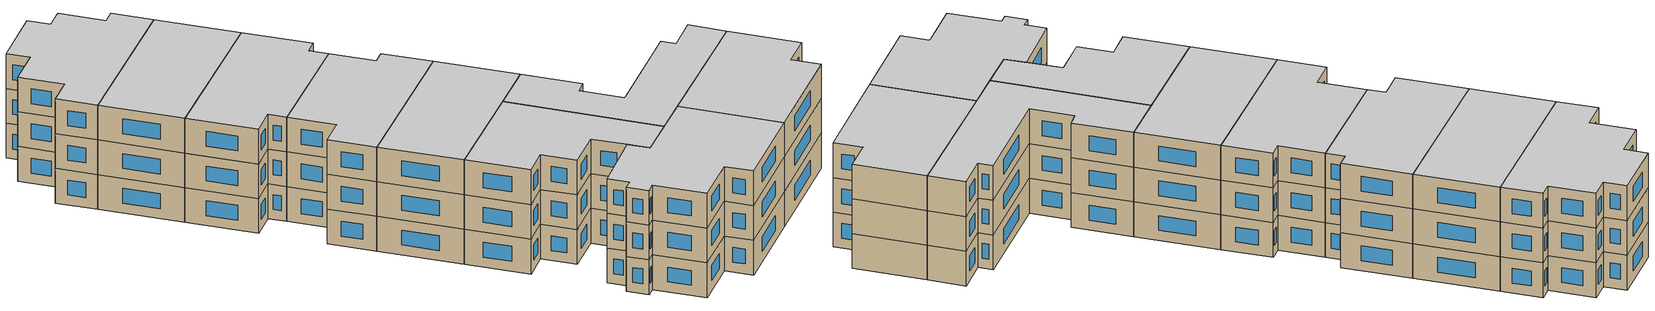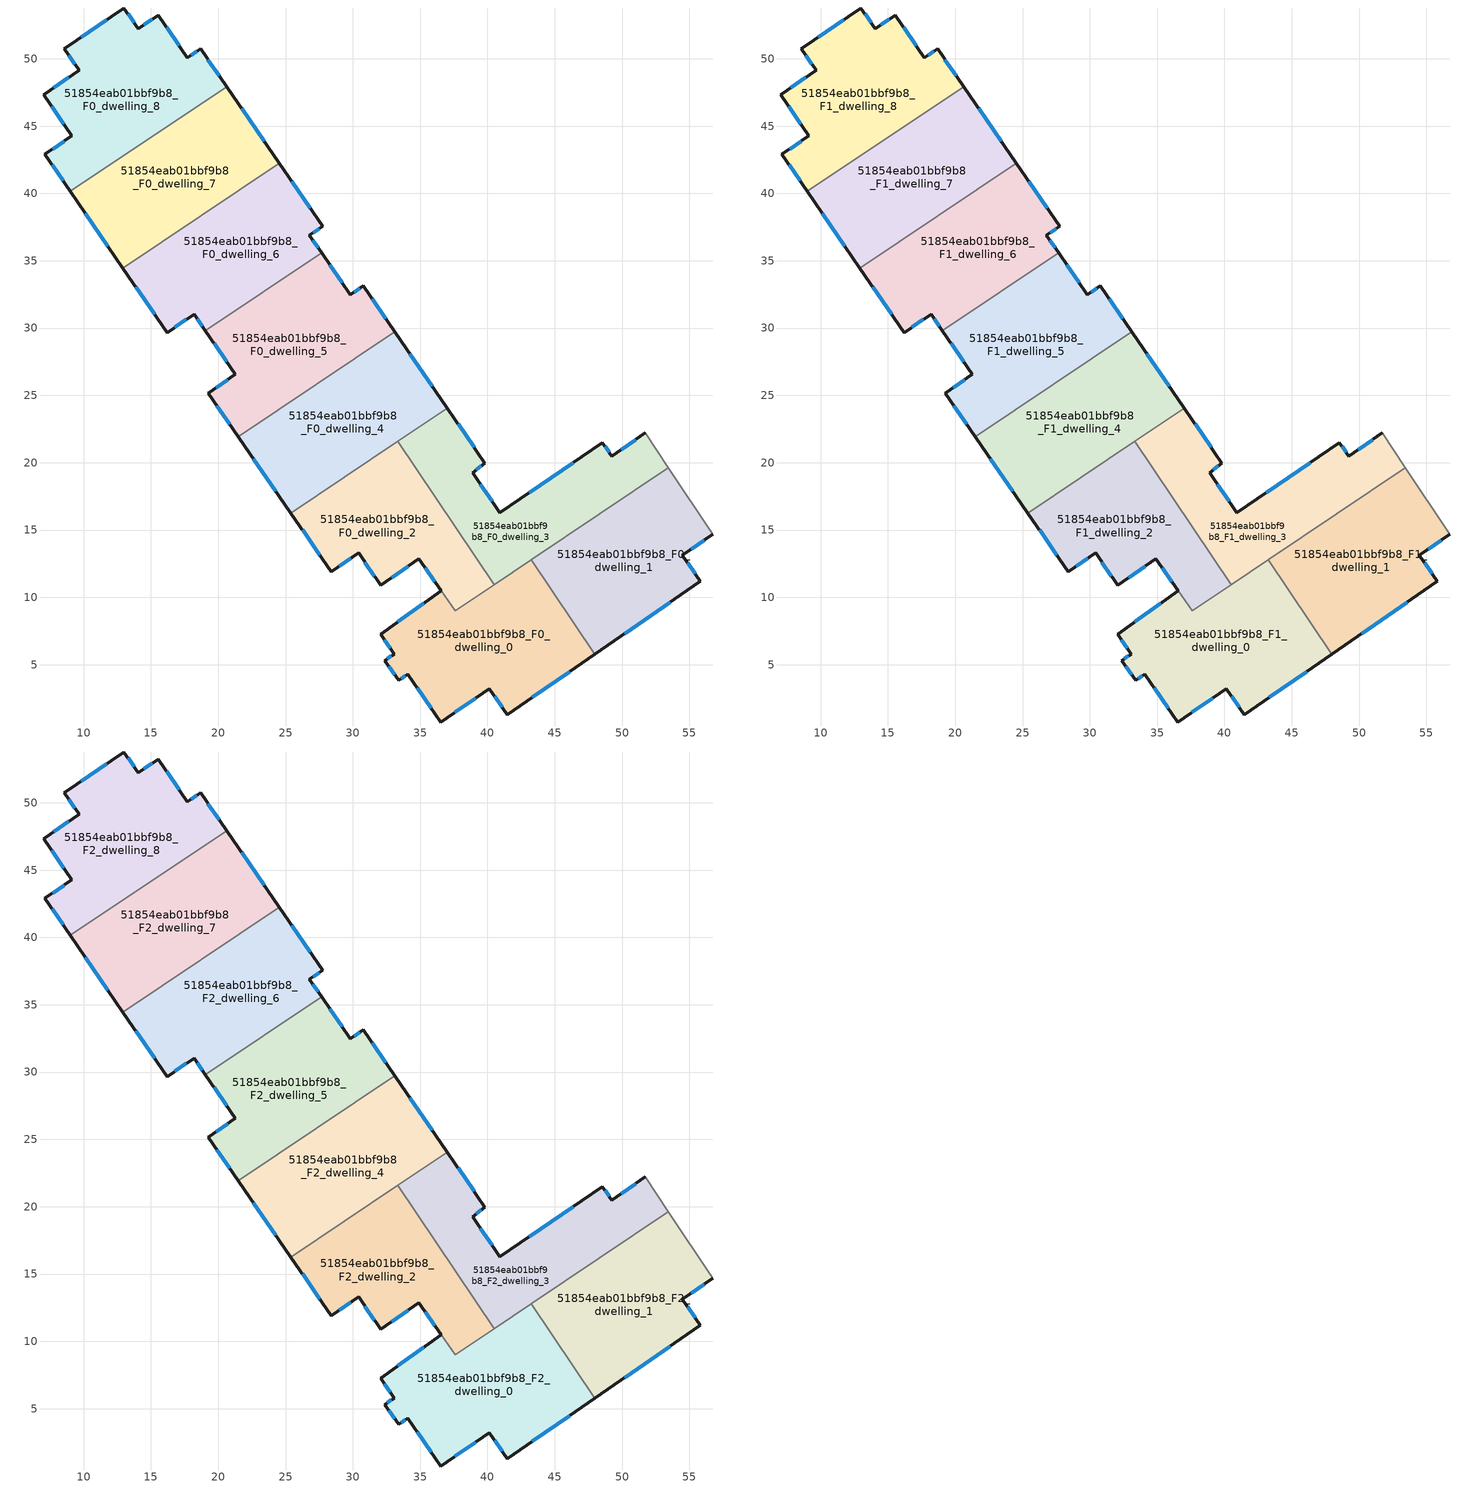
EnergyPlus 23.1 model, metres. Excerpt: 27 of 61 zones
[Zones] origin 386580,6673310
51854eab01bbf9b8_F0_dwelling_0
 floor ground (EU_floor_Construction): 43.24,12.8 47.96,5.77 41.48,1.3 40.14,3.23 36.54,0.75 34.07,4.31 33.4,3.83 32.36,5.3 33.06,5.78 32.06,7.26 36.56,10.5 37.59,9.01 z0
 wall outside (EU_wall_Construction): 36.56,10.5 32.06,7.26 33.06,5.78 32.36,5.3 33.4,3.83 34.07,4.31 36.54,0.75 40.14,3.23 41.48,1.3 47.96,5.77 z0:3
 wall to 51854eab01bbf9b8_F0_dwelling_1 (EU_wall_Construction): 47.96,5.77 43.24,12.8 z0:3
 wall to 51854eab01bbf9b8_F0_dwelling_2 (EU_wall_Construction): 37.59,9.01 36.56,10.5 / 40.49,10.95 37.6,9.01 z0:3
 wall to 51854eab01bbf9b8_F0_dwelling_3 (EU_wall_Construction): 43.24,12.8 40.49,10.95 z0:3
 window (EU_Window_Construction): 33.59,3.97 33.88,4.17 / 32.66,4.88 33.1,4.25 / 32.86,5.65 32.56,5.44 / 32.34,6.84 32.77,6.21 / 35.27,9.57 33.34,8.19 / 43.33,2.58 46.11,4.49 / 40.52,2.68 41.09,1.85 / 37.57,1.45 39.11,2.52 / 34.78,3.29 35.83,1.76 z0.86:2.14
51854eab01bbf9b8_F0_dwelling_1
 floor ground (EU_floor_Construction): 53.43,19.64 56.74,14.69 54.47,13.14 55.81,11.18 47.96,5.77 43.24,12.8 z0
 wall outside (EU_wall_Construction): 47.96,5.77 55.81,11.18 54.47,13.14 56.74,14.69 z0:3
 wall adiabatic (EU_wall_Construction): 56.74,14.69 53.43,19.64 z0:3
 wall to 51854eab01bbf9b8_F0_dwelling_3 (EU_wall_Construction): 53.43,19.64 43.24,12.8 z0:3
 window (EU_Window_Construction): 55.12,13.58 56.09,14.25 / 55.43,11.74 54.86,12.58 / 50.21,7.32 53.57,9.63 z0.86:2.14
51854eab01bbf9b8_F0_dwelling_2
 floor ground (EU_floor_Construction): 33.35,21.59 40.49,10.95 37.6,9.01 34.91,12.87 32.08,10.89 30.42,13.3 28.4,11.9 25.41,16.25 z0
 wall outside (EU_wall_Construction): 25.41,16.25 28.4,11.9 30.42,13.3 32.08,10.89 34.91,12.87 36.56,10.5 z0:3
 wall to 51854eab01bbf9b8_F0_dwelling_3 (EU_wall_Construction): 40.49,10.95 33.35,21.59 z0:3
 wall to 51854eab01bbf9b8_F0_dwelling_4 (EU_wall_Construction): 33.35,21.59 25.41,16.25 z0:3
 window (EU_Window_Construction): 32.89,11.45 34.1,12.3 / 30.9,12.61 31.61,11.58 / 28.98,12.3 29.85,12.9 / 26.26,15.01 27.55,13.15 / 35.38,12.19 36.09,11.17 z0.86:2.14
51854eab01bbf9b8_F0_dwelling_3
 floor ground (EU_floor_Construction): 51.71,22.22 53.43,19.64 40.49,10.95 33.35,21.59 37.02,24.05 39.81,19.98 38.9,19.27 40.92,16.28 48.54,21.5 49.22,20.49 z0
 wall outside (EU_wall_Construction): 51.71,22.22 49.22,20.49 48.54,21.5 40.92,16.28 38.9,19.27 39.81,19.98 37.02,24.05 z0:3
 wall adiabatic (EU_wall_Construction): 53.43,19.64 51.71,22.22 z0:3
 wall to 51854eab01bbf9b8_F0_dwelling_4 (EU_wall_Construction): 37.02,24.05 33.35,21.59 z0:3
 window (EU_Window_Construction): 39.02,21.14 37.82,22.89 / 39.16,19.47 39.55,19.78 / 40.35,17.13 39.48,18.42 / 46.36,20.01 43.1,17.77 / 49.03,20.78 48.73,21.21 / 51,21.72 49.93,20.98 z0.86:2.14
51854eab01bbf9b8_F0_dwelling_4
 floor ground (EU_floor_Construction): 33.12,29.73 37.02,24.05 25.41,16.25 21.49,21.93 z0
 wall outside (EU_wall_Construction): 37.02,24.05 33.12,29.73 / 21.49,21.93 25.41,16.25 z0:3
 wall to 51854eab01bbf9b8_F0_dwelling_5 (EU_wall_Construction): 33.12,29.73 21.49,21.93 z0:3
 window (EU_Window_Construction): 35.91,25.67 34.23,28.11 / 22.61,20.31 24.29,17.88 z0.86:2.14
51854eab01bbf9b8_F0_dwelling_5
 floor ground (EU_floor_Construction): 30.78,33.14 33.12,29.73 21.49,21.93 19.26,25.17 21.28,26.57 19.05,29.8 27.68,35.59 29.81,32.46 z0
 wall outside (EU_wall_Construction): 19.05,29.8 21.28,26.57 19.26,25.17 21.49,21.93 / 33.12,29.73 30.78,33.14 29.81,32.46 27.68,35.59 z0:3
 wall to 51854eab01bbf9b8_F0_dwelling_6 (EU_wall_Construction): 27.68,35.59 19.05,29.8 z0:3
 window (EU_Window_Construction): 19.9,24.24 20.86,22.86 / 20.7,26.17 19.84,25.57 / 19.69,28.88 20.64,27.49 / 29.2,33.35 28.29,34.69 / 30.51,32.94 30.09,32.65 / 32.45,30.7 31.45,32.16 z0.86:2.14
51854eab01bbf9b8_F0_dwelling_6
 floor ground (EU_floor_Construction): 24.54,42.25 27.77,37.56 26.78,36.9 27.68,35.59 19.05,29.8 18.2,31.04 16.22,29.66 12.92,34.46 z0
 wall outside (EU_wall_Construction): 12.92,34.46 16.22,29.66 18.2,31.04 19.05,29.8 / 27.68,35.59 26.78,36.9 27.77,37.56 24.54,42.25 z0:3
 wall to 51854eab01bbf9b8_F0_dwelling_7 (EU_wall_Construction): 24.54,42.25 12.92,34.46 z0:3
 window (EU_Window_Construction): 18.45,30.68 18.81,30.15 / 16.78,30.05 17.64,30.64 / 13.86,33.09 15.28,31.03 / 26.85,38.9 25.46,40.91 / 27.06,37.09 27.49,37.37 / 27.42,35.96 27.04,36.52 z0.86:2.14
51854eab01bbf9b8_F0_dwelling_7
 floor ground (EU_floor_Construction): 20.63,47.94 24.54,42.25 12.92,34.46 9.02,40.15 z0
 wall outside (EU_wall_Construction): 24.54,42.25 20.63,47.94 / 9.02,40.15 12.92,34.46 z0:3
 wall to 51854eab01bbf9b8_F0_dwelling_8 (EU_wall_Construction): 20.63,47.94 9.02,40.15 z0:3
 window (EU_Window_Construction): 23.42,43.88 21.74,46.31 / 10.14,38.52 11.81,36.08 z0.86:2.14
51854eab01bbf9b8_F0_dwelling_8
 floor ground (EU_floor_Construction): 18.69,50.75 20.63,47.94 9.02,40.15 7.13,42.91 9.13,44.27 7.03,47.34 9.67,49.14 8.58,50.73 13,53.77 14.06,52.23 15.54,53.22 17.71,50.07 z0
 wall outside (EU_wall_Construction): 20.63,47.94 18.69,50.75 17.71,50.07 15.54,53.22 14.06,52.23 13,53.77 8.58,50.73 9.67,49.14 7.03,47.34 9.13,44.27 7.13,42.91 9.02,40.15 z0:3
 window (EU_Window_Construction): 20.07,48.74 19.24,49.95 / 7.67,42.12 8.48,40.94 / 8.56,43.88 7.7,43.3 / 7.63,46.47 8.53,45.15 / 8.92,48.63 7.79,47.86 / 8.89,50.28 9.36,49.59 / 11.74,52.9 9.84,51.6 / 13.76,52.67 13.31,53.33 / 15.12,52.94 14.49,52.52 / 17.09,50.97 16.16,52.32 / 18.41,50.56 17.99,50.27 z0.86:2.14
51854eab01bbf9b8_F1_dwelling_0
 floor to 51854eab01bbf9b8_F0_dwelling_0 (EU_floor_Construction): 43.24,12.8 47.96,5.77 41.48,1.3 40.14,3.23 36.54,0.75 34.07,4.31 33.4,3.83 32.36,5.3 33.06,5.78 32.06,7.26 36.56,10.5 37.59,9.01 z3
 wall outside (EU_wall_Construction): 36.56,10.5 32.06,7.26 33.06,5.78 32.36,5.3 33.4,3.83 34.07,4.31 36.54,0.75 40.14,3.23 41.48,1.3 47.96,5.77 z3:6
 wall to 51854eab01bbf9b8_F1_dwelling_1 (EU_wall_Construction): 47.96,5.77 43.24,12.8 z3:6
 wall to 51854eab01bbf9b8_F1_dwelling_2 (EU_wall_Construction): 37.59,9.01 36.56,10.5 / 40.49,10.95 37.6,9.01 z3:6
 wall to 51854eab01bbf9b8_F1_dwelling_3 (EU_wall_Construction): 43.24,12.8 40.49,10.95 z3:6
 window (EU_Window_Construction): 33.59,3.97 33.88,4.17 / 32.66,4.88 33.1,4.25 / 32.86,5.65 32.56,5.44 / 32.34,6.84 32.77,6.21 / 35.27,9.57 33.34,8.19 / 43.33,2.58 46.11,4.49 / 40.52,2.68 41.09,1.85 / 37.57,1.45 39.11,2.52 / 34.78,3.29 35.83,1.76 z3.86:5.14
51854eab01bbf9b8_F1_dwelling_1
 floor to 51854eab01bbf9b8_F0_dwelling_1 (EU_floor_Construction): 53.43,19.64 56.74,14.69 54.47,13.14 55.81,11.18 47.96,5.77 43.24,12.8 z3
 wall outside (EU_wall_Construction): 47.96,5.77 55.81,11.18 54.47,13.14 56.74,14.69 z3:6
 wall adiabatic (EU_wall_Construction): 56.74,14.69 53.43,19.64 z3:6
 wall to 51854eab01bbf9b8_F1_dwelling_3 (EU_wall_Construction): 53.43,19.64 43.24,12.8 z3:6
 window (EU_Window_Construction): 55.12,13.58 56.09,14.25 / 55.43,11.74 54.86,12.58 / 50.21,7.32 53.57,9.63 z3.86:5.14
51854eab01bbf9b8_F1_dwelling_2
 floor to 51854eab01bbf9b8_F0_dwelling_2 (EU_floor_Construction): 33.35,21.59 40.49,10.95 37.6,9.01 34.91,12.87 32.08,10.89 30.42,13.3 28.4,11.9 25.41,16.25 z3
 wall outside (EU_wall_Construction): 25.41,16.25 28.4,11.9 30.42,13.3 32.08,10.89 34.91,12.87 36.56,10.5 z3:6
 wall to 51854eab01bbf9b8_F1_dwelling_3 (EU_wall_Construction): 40.49,10.95 33.35,21.59 z3:6
 wall to 51854eab01bbf9b8_F1_dwelling_4 (EU_wall_Construction): 33.35,21.59 25.41,16.25 z3:6
 window (EU_Window_Construction): 32.89,11.45 34.1,12.3 / 30.9,12.61 31.61,11.58 / 28.98,12.3 29.85,12.9 / 26.26,15.01 27.55,13.15 / 35.38,12.19 36.09,11.17 z3.86:5.14
51854eab01bbf9b8_F1_dwelling_3
 floor to 51854eab01bbf9b8_F0_dwelling_3 (EU_floor_Construction): 51.71,22.22 53.43,19.64 40.49,10.95 33.35,21.59 37.02,24.05 39.81,19.98 38.9,19.27 40.92,16.28 48.54,21.5 49.22,20.49 z3
 wall outside (EU_wall_Construction): 51.71,22.22 49.22,20.49 48.54,21.5 40.92,16.28 38.9,19.27 39.81,19.98 37.02,24.05 z3:6
 wall adiabatic (EU_wall_Construction): 53.43,19.64 51.71,22.22 z3:6
 wall to 51854eab01bbf9b8_F1_dwelling_4 (EU_wall_Construction): 37.02,24.05 33.35,21.59 z3:6
 window (EU_Window_Construction): 39.02,21.14 37.82,22.89 / 39.16,19.47 39.55,19.78 / 40.35,17.13 39.48,18.42 / 46.36,20.01 43.1,17.77 / 49.03,20.78 48.73,21.21 / 51,21.72 49.93,20.98 z3.86:5.14
51854eab01bbf9b8_F1_dwelling_4
 floor to 51854eab01bbf9b8_F0_dwelling_4 (EU_floor_Construction): 33.12,29.73 37.02,24.05 25.41,16.25 21.49,21.93 z3
 wall outside (EU_wall_Construction): 37.02,24.05 33.12,29.73 / 21.49,21.93 25.41,16.25 z3:6
 wall to 51854eab01bbf9b8_F1_dwelling_5 (EU_wall_Construction): 33.12,29.73 21.49,21.93 z3:6
 window (EU_Window_Construction): 35.91,25.67 34.23,28.11 / 22.61,20.31 24.29,17.88 z3.86:5.14
51854eab01bbf9b8_F1_dwelling_5
 floor to 51854eab01bbf9b8_F0_dwelling_5 (EU_floor_Construction): 30.78,33.14 33.12,29.73 21.49,21.93 19.26,25.17 21.28,26.57 19.05,29.8 27.68,35.59 29.81,32.46 z3
 wall outside (EU_wall_Construction): 19.05,29.8 21.28,26.57 19.26,25.17 21.49,21.93 / 33.12,29.73 30.78,33.14 29.81,32.46 27.68,35.59 z3:6
 wall to 51854eab01bbf9b8_F1_dwelling_6 (EU_wall_Construction): 27.68,35.59 19.05,29.8 z3:6
 window (EU_Window_Construction): 19.9,24.24 20.86,22.86 / 20.7,26.17 19.84,25.57 / 19.69,28.88 20.64,27.49 / 29.2,33.35 28.29,34.69 / 30.51,32.94 30.09,32.65 / 32.45,30.7 31.45,32.16 z3.86:5.14
51854eab01bbf9b8_F1_dwelling_6
 floor to 51854eab01bbf9b8_F0_dwelling_6 (EU_floor_Construction): 24.54,42.25 27.77,37.56 26.78,36.9 27.68,35.59 19.05,29.8 18.2,31.04 16.22,29.66 12.92,34.46 z3
 wall outside (EU_wall_Construction): 12.92,34.46 16.22,29.66 18.2,31.04 19.05,29.8 / 27.68,35.59 26.78,36.9 27.77,37.56 24.54,42.25 z3:6
 wall to 51854eab01bbf9b8_F1_dwelling_7 (EU_wall_Construction): 24.54,42.25 12.92,34.46 z3:6
 window (EU_Window_Construction): 18.45,30.68 18.81,30.15 / 16.78,30.05 17.64,30.64 / 13.86,33.09 15.28,31.03 / 26.85,38.9 25.46,40.91 / 27.06,37.09 27.49,37.37 / 27.42,35.96 27.04,36.52 z3.86:5.14
51854eab01bbf9b8_F1_dwelling_7
 floor to 51854eab01bbf9b8_F0_dwelling_7 (EU_floor_Construction): 20.63,47.94 24.54,42.25 12.92,34.46 9.02,40.15 z3
 wall outside (EU_wall_Construction): 24.54,42.25 20.63,47.94 / 9.02,40.15 12.92,34.46 z3:6
 wall to 51854eab01bbf9b8_F1_dwelling_8 (EU_wall_Construction): 20.63,47.94 9.02,40.15 z3:6
 window (EU_Window_Construction): 23.42,43.88 21.74,46.31 / 10.14,38.52 11.81,36.08 z3.86:5.14
51854eab01bbf9b8_F1_dwelling_8
 floor to 51854eab01bbf9b8_F0_dwelling_8 (EU_floor_Construction): 18.69,50.75 20.63,47.94 9.02,40.15 7.13,42.91 9.13,44.27 7.03,47.34 9.67,49.14 8.58,50.73 13,53.77 14.06,52.23 15.54,53.22 17.71,50.07 z3
 wall outside (EU_wall_Construction): 20.63,47.94 18.69,50.75 17.71,50.07 15.54,53.22 14.06,52.23 13,53.77 8.58,50.73 9.67,49.14 7.03,47.34 9.13,44.27 7.13,42.91 9.02,40.15 z3:6
 window (EU_Window_Construction): 20.07,48.74 19.24,49.95 / 7.67,42.12 8.48,40.94 / 8.56,43.88 7.7,43.3 / 7.63,46.47 8.53,45.15 / 8.92,48.63 7.79,47.86 / 8.89,50.28 9.36,49.59 / 11.74,52.9 9.84,51.6 / 13.76,52.67 13.31,53.33 / 15.12,52.94 14.49,52.52 / 17.09,50.97 16.16,52.32 / 18.41,50.56 17.99,50.27 z3.86:5.14
51854eab01bbf9b8_F2_dwelling_0
 floor to 51854eab01bbf9b8_F1_dwelling_0 (EU_floor_Construction): 43.24,12.8 47.96,5.77 41.48,1.3 40.14,3.23 36.54,0.75 34.07,4.31 33.4,3.83 32.36,5.3 33.06,5.78 32.06,7.26 36.56,10.5 37.59,9.01 z6
 wall outside (EU_wall_Construction): 36.56,10.5 32.06,7.26 33.06,5.78 32.36,5.3 33.4,3.83 34.07,4.31 36.54,0.75 40.14,3.23 41.48,1.3 47.96,5.77 z6:9
 wall to 51854eab01bbf9b8_F2_dwelling_1 (EU_wall_Construction): 47.96,5.77 43.24,12.8 z6:9
 wall to 51854eab01bbf9b8_F2_dwelling_2 (EU_wall_Construction): 37.59,9.01 36.56,10.5 / 40.49,10.95 37.6,9.01 z6:9
 wall to 51854eab01bbf9b8_F2_dwelling_3 (EU_wall_Construction): 43.24,12.8 40.49,10.95 z6:9
 window (EU_Window_Construction): 33.59,3.97 33.88,4.17 / 32.66,4.88 33.1,4.25 / 32.86,5.65 32.56,5.44 / 32.34,6.84 32.77,6.21 / 35.27,9.57 33.34,8.19 / 43.33,2.58 46.11,4.49 / 40.52,2.68 41.09,1.85 / 37.57,1.45 39.11,2.52 / 34.78,3.29 35.83,1.76 z6.86:8.14
 ceiling to 51854eab01bbf9b8_F3_dwelling_0 (EU_floor_Construction): 47.96,5.77 43.24,12.8 37.59,9.01 36.56,10.5 32.06,7.26 33.06,5.78 32.36,5.3 33.4,3.83 34.07,4.31 36.54,0.75 40.14,3.23 41.48,1.3 z9
51854eab01bbf9b8_F2_dwelling_1
 floor to 51854eab01bbf9b8_F1_dwelling_1 (EU_floor_Construction): 53.43,19.64 56.74,14.69 54.47,13.14 55.81,11.18 47.96,5.77 43.24,12.8 z6
 wall outside (EU_wall_Construction): 47.96,5.77 55.81,11.18 54.47,13.14 56.74,14.69 z6:9
 wall adiabatic (EU_wall_Construction): 56.74,14.69 53.43,19.64 z6:9
 wall to 51854eab01bbf9b8_F2_dwelling_3 (EU_wall_Construction): 53.43,19.64 43.24,12.8 z6:9
 window (EU_Window_Construction): 55.12,13.58 56.09,14.25 / 55.43,11.74 54.86,12.58 / 50.21,7.32 53.57,9.63 z6.86:8.14
 ceiling to 51854eab01bbf9b8_F3_dwelling_1 (EU_floor_Construction): 55.81,11.18 54.47,13.14 56.74,14.69 53.43,19.64 43.24,12.8 47.96,5.77 z9
51854eab01bbf9b8_F2_dwelling_2
 floor to 51854eab01bbf9b8_F1_dwelling_2 (EU_floor_Construction): 33.35,21.59 40.49,10.95 37.6,9.01 34.91,12.87 32.08,10.89 30.42,13.3 28.4,11.9 25.41,16.25 z6
 wall outside (EU_wall_Construction): 25.41,16.25 28.4,11.9 30.42,13.3 32.08,10.89 34.91,12.87 36.56,10.5 z6:9
 wall to 51854eab01bbf9b8_F2_dwelling_3 (EU_wall_Construction): 40.49,10.95 33.35,21.59 z6:9
 wall to 51854eab01bbf9b8_F2_dwelling_4 (EU_wall_Construction): 33.35,21.59 25.41,16.25 z6:9
 window (EU_Window_Construction): 32.89,11.45 34.1,12.3 / 30.9,12.61 31.61,11.58 / 28.98,12.3 29.85,12.9 / 26.26,15.01 27.55,13.15 / 35.38,12.19 36.09,11.17 z6.86:8.14
 ceiling to 51854eab01bbf9b8_F3_dwelling_2 (EU_floor_Construction): 40.49,10.95 33.35,21.59 25.41,16.25 28.4,11.9 30.42,13.3 32.08,10.89 34.91,12.87 37.6,9.01 z9
51854eab01bbf9b8_F2_dwelling_3
 floor to 51854eab01bbf9b8_F1_dwelling_3 (EU_floor_Construction): 51.71,22.22 53.43,19.64 40.49,10.95 33.35,21.59 37.02,24.05 39.81,19.98 38.9,19.27 40.92,16.28 48.54,21.5 49.22,20.49 z6
 wall outside (EU_wall_Construction): 51.71,22.22 49.22,20.49 48.54,21.5 40.92,16.28 38.9,19.27 39.81,19.98 37.02,24.05 z6:9
 wall adiabatic (EU_wall_Construction): 53.43,19.64 51.71,22.22 z6:9
 wall to 51854eab01bbf9b8_F2_dwelling_4 (EU_wall_Construction): 37.02,24.05 33.35,21.59 z6:9
 window (EU_Window_Construction): 39.02,21.14 37.82,22.89 / 39.16,19.47 39.55,19.78 / 40.35,17.13 39.48,18.42 / 46.36,20.01 43.1,17.77 / 49.03,20.78 48.73,21.21 / 51,21.72 49.93,20.98 z6.86:8.14
 ceiling to 51854eab01bbf9b8_F3_dwelling_3 (EU_floor_Construction): 53.43,19.64 51.71,22.22 49.22,20.49 48.54,21.5 40.92,16.28 38.9,19.27 39.81,19.98 37.02,24.05 33.35,21.59 40.49,10.95 z9
51854eab01bbf9b8_F2_dwelling_4
 floor to 51854eab01bbf9b8_F1_dwelling_4 (EU_floor_Construction): 33.12,29.73 37.02,24.05 25.41,16.25 21.49,21.93 z6
 wall outside (EU_wall_Construction): 37.02,24.05 33.12,29.73 / 21.49,21.93 25.41,16.25 z6:9
 wall to 51854eab01bbf9b8_F2_dwelling_5 (EU_wall_Construction): 33.12,29.73 21.49,21.93 z6:9
 window (EU_Window_Construction): 35.91,25.67 34.23,28.11 / 22.61,20.31 24.29,17.88 z6.86:8.14
 ceiling to 51854eab01bbf9b8_F3_dwelling_4 (EU_floor_Construction): 37.02,24.05 33.12,29.73 21.49,21.93 25.41,16.25 z9
51854eab01bbf9b8_F2_dwelling_5
 floor to 51854eab01bbf9b8_F1_dwelling_5 (EU_floor_Construction): 30.78,33.14 33.12,29.73 21.49,21.93 19.26,25.17 21.28,26.57 19.05,29.8 27.68,35.59 29.81,32.46 z6
 wall outside (EU_wall_Construction): 19.05,29.8 21.28,26.57 19.26,25.17 21.49,21.93 / 33.12,29.73 30.78,33.14 29.81,32.46 27.68,35.59 z6:9
 wall to 51854eab01bbf9b8_F2_dwelling_6 (EU_wall_Construction): 27.68,35.59 19.05,29.8 z6:9
 window (EU_Window_Construction): 19.9,24.24 20.86,22.86 / 20.7,26.17 19.84,25.57 / 19.69,28.88 20.64,27.49 / 29.2,33.35 28.29,34.69 / 30.51,32.94 30.09,32.65 / 32.45,30.7 31.45,32.16 z6.86:8.14
 ceiling to 51854eab01bbf9b8_F3_dwelling_5 (EU_floor_Construction): 33.12,29.73 30.78,33.14 29.81,32.46 27.68,35.59 19.05,29.8 21.28,26.57 19.26,25.17 21.49,21.93 z9
51854eab01bbf9b8_F2_dwelling_6
 floor to 51854eab01bbf9b8_F1_dwelling_6 (EU_floor_Construction): 24.54,42.25 27.77,37.56 26.78,36.9 27.68,35.59 19.05,29.8 18.2,31.04 16.22,29.66 12.92,34.46 z6
 wall outside (EU_wall_Construction): 12.92,34.46 16.22,29.66 18.2,31.04 19.05,29.8 / 27.68,35.59 26.78,36.9 27.77,37.56 24.54,42.25 z6:9
 wall to 51854eab01bbf9b8_F2_dwelling_7 (EU_wall_Construction): 24.54,42.25 12.92,34.46 z6:9
 window (EU_Window_Construction): 18.45,30.68 18.81,30.15 / 16.78,30.05 17.64,30.64 / 13.86,33.09 15.28,31.03 / 26.85,38.9 25.46,40.91 / 27.06,37.09 27.49,37.37 / 27.42,35.96 27.04,36.52 z6.86:8.14
 ceiling to 51854eab01bbf9b8_F3_dwelling_6 (EU_floor_Construction): 27.68,35.59 26.78,36.9 27.77,37.56 24.54,42.25 12.92,34.46 16.22,29.66 18.2,31.04 19.05,29.8 z9
51854eab01bbf9b8_F2_dwelling_7
 floor to 51854eab01bbf9b8_F1_dwelling_7 (EU_floor_Construction): 20.63,47.94 24.54,42.25 12.92,34.46 9.02,40.15 z6
 wall outside (EU_wall_Construction): 24.54,42.25 20.63,47.94 / 9.02,40.15 12.92,34.46 z6:9
 wall to 51854eab01bbf9b8_F2_dwelling_8 (EU_wall_Construction): 20.63,47.94 9.02,40.15 z6:9
 window (EU_Window_Construction): 23.42,43.88 21.74,46.31 / 10.14,38.52 11.81,36.08 z6.86:8.14
 ceiling to 51854eab01bbf9b8_F3_dwelling_7 (EU_floor_Construction): 24.54,42.25 20.63,47.94 9.02,40.15 12.92,34.46 z9
51854eab01bbf9b8_F2_dwelling_8
 floor to 51854eab01bbf9b8_F1_dwelling_8 (EU_floor_Construction): 18.69,50.75 20.63,47.94 9.02,40.15 7.13,42.91 9.13,44.27 7.03,47.34 9.67,49.14 8.58,50.73 13,53.77 14.06,52.23 15.54,53.22 17.71,50.07 z6
 wall outside (EU_wall_Construction): 20.63,47.94 18.69,50.75 17.71,50.07 15.54,53.22 14.06,52.23 13,53.77 8.58,50.73 9.67,49.14 7.03,47.34 9.13,44.27 7.13,42.91 9.02,40.15 z6:9
 window (EU_Window_Construction): 20.07,48.74 19.24,49.95 / 7.67,42.12 8.48,40.94 / 8.56,43.88 7.7,43.3 / 7.63,46.47 8.53,45.15 / 8.92,48.63 7.79,47.86 / 8.89,50.28 9.36,49.59 / 11.74,52.9 9.84,51.6 / 13.76,52.67 13.31,53.33 / 15.12,52.94 14.49,52.52 / 17.09,50.97 16.16,52.32 / 18.41,50.56 17.99,50.27 z6.86:8.14
 ceiling to 51854eab01bbf9b8_F3_dwelling_8 (EU_floor_Construction): 20.63,47.94 18.69,50.75 17.71,50.07 15.54,53.22 14.06,52.23 13,53.77 8.58,50.73 9.67,49.14 7.03,47.34 9.13,44.27 7.13,42.91 9.02,40.15 z9
[Building]
EU S2 Campaign: North Axis=0; Terrain=City; Solar Distribution=FullExterior
[Site:Location]
Helsinki-Vantaa.AP: Latitude=60.317; Longitude=24.963; Time Zone=2; Elevation=54.6
[SizingPeriod:WeatherFileDays]
AnnualSizingPeriod: Begin Month=1; Begin Day of Month=1; End Month=12; End Day of Month=31; Day of Week for Start Day=Monday; Use Weather File Daylight Saving Period=No; Use Weather File Rain and Snow Indicators=No
[MATERIAL]
EU_InternalMass_Material: Roughness=MediumRough; Thickness=0.1; Conductivity=1; Density=1800; Specific Heat=900; Thermal Absorptance=0.9; Solar Absorptance=0.7; Visible Absorptance=0.7
[MATERIAL:NOMASS] Roughness=MediumRough; Thermal Absorptance=0.9; Solar Absorptance=0.7; Visible Absorptance=0.7
Name | Thermal Resistance
EU_wall_NoMass | 2.6932
EU_floor_NoMass | 2.22482
[WINDOWMATERIAL:SIMPLEGLAZINGSYSTEM]
EU_Window_SimpleGlazing: UFactor=2.14966; Solar Heat Gain Coefficient=0.7; Visible Transmittance=0.7
[CONSTRUCTION]
EU_wall_Construction: EU_wall_NoMass
EU_floor_Construction: EU_floor_NoMass
EU_Window_Construction: EU_Window_SimpleGlazing
EU_InternalMass_Construction: EU_InternalMass_Material
[ZONE] Type=1; Multiplier=1; Ceiling Height=autocalculate; Floor Area=autocalculate; Part of Total Floor Area=Yes
Name | Volume
51854eab01bbf9b8_F0_dwelling_0; 51854eab01bbf9b8_F1_dwelling_0; 51854eab01bbf9b8_F2_dwelling_0 | 318.029
51854eab01bbf9b8_F0_dwelling_1; 51854eab01bbf9b8_F1_dwelling_1; 51854eab01bbf9b8_F2_dwelling_1 | 289.367
51854eab01bbf9b8_F0_dwelling_2; 51854eab01bbf9b8_F1_dwelling_2; 51854eab01bbf9b8_F2_dwelling_2 | 260.671
51854eab01bbf9b8_F0_dwelling_3; 51854eab01bbf9b8_F1_dwelling_3; 51854eab01bbf9b8_F2_dwelling_3 | 289.378
51854eab01bbf9b8_F0_dwelling_4; 51854eab01bbf9b8_F1_dwelling_4; 51854eab01bbf9b8_F2_dwelling_4 | 289.39
51854eab01bbf9b8_F0_dwelling_5; 51854eab01bbf9b8_F1_dwelling_5; 51854eab01bbf9b8_F2_dwelling_5 | 289.358
51854eab01bbf9b8_F0_dwelling_6; 51854eab01bbf9b8_F1_dwelling_6; 51854eab01bbf9b8_F2_dwelling_6 | 289.4
51854eab01bbf9b8_F0_dwelling_7; 51854eab01bbf9b8_F1_dwelling_7; 51854eab01bbf9b8_F2_dwelling_7 | 289.386
51854eab01bbf9b8_F0_dwelling_8; 51854eab01bbf9b8_F1_dwelling_8; 51854eab01bbf9b8_F2_dwelling_8 | 289.354
[INTERNALMASS] Construction=EU_InternalMass_Construction
Name | Zone or ZoneList | Surface Area
51854eab01bbf9b8_F0_dwelling_0_EU_InternalMass | 51854eab01bbf9b8_F0_dwelling_0 | 106.01
51854eab01bbf9b8_F0_dwelling_1_EU_InternalMass | 51854eab01bbf9b8_F0_dwelling_1 | 96.4544
51854eab01bbf9b8_F0_dwelling_2_EU_InternalMass | 51854eab01bbf9b8_F0_dwelling_2 | 86.9033
51854eab01bbf9b8_F0_dwelling_3_EU_InternalMass | 51854eab01bbf9b8_F0_dwelling_3 | 96.4597
51854eab01bbf9b8_F0_dwelling_4_EU_InternalMass | 51854eab01bbf9b8_F0_dwelling_4 | 96.4634
51854eab01bbf9b8_F0_dwelling_5_EU_InternalMass | 51854eab01bbf9b8_F0_dwelling_5 | 96.453
51854eab01bbf9b8_F0_dwelling_6_EU_InternalMass | 51854eab01bbf9b8_F0_dwelling_6 | 96.4663
51854eab01bbf9b8_F0_dwelling_7_EU_InternalMass | 51854eab01bbf9b8_F0_dwelling_7 | 96.4617
51854eab01bbf9b8_F0_dwelling_8_EU_InternalMass | 51854eab01bbf9b8_F0_dwelling_8 | 96.4508
51854eab01bbf9b8_F1_dwelling_0_EU_InternalMass | 51854eab01bbf9b8_F1_dwelling_0 | 106.01
51854eab01bbf9b8_F1_dwelling_1_EU_InternalMass | 51854eab01bbf9b8_F1_dwelling_1 | 96.4544
51854eab01bbf9b8_F1_dwelling_2_EU_InternalMass | 51854eab01bbf9b8_F1_dwelling_2 | 86.9033
51854eab01bbf9b8_F1_dwelling_3_EU_InternalMass | 51854eab01bbf9b8_F1_dwelling_3 | 96.4597
51854eab01bbf9b8_F1_dwelling_4_EU_InternalMass | 51854eab01bbf9b8_F1_dwelling_4 | 96.4634
51854eab01bbf9b8_F1_dwelling_5_EU_InternalMass | 51854eab01bbf9b8_F1_dwelling_5 | 96.453
51854eab01bbf9b8_F1_dwelling_6_EU_InternalMass | 51854eab01bbf9b8_F1_dwelling_6 | 96.4663
51854eab01bbf9b8_F1_dwelling_7_EU_InternalMass | 51854eab01bbf9b8_F1_dwelling_7 | 96.4617
51854eab01bbf9b8_F1_dwelling_8_EU_InternalMass | 51854eab01bbf9b8_F1_dwelling_8 | 96.4508
51854eab01bbf9b8_F2_dwelling_0_EU_InternalMass | 51854eab01bbf9b8_F2_dwelling_0 | 106.01
51854eab01bbf9b8_F2_dwelling_1_EU_InternalMass | 51854eab01bbf9b8_F2_dwelling_1 | 96.4544
51854eab01bbf9b8_F2_dwelling_2_EU_InternalMass | 51854eab01bbf9b8_F2_dwelling_2 | 86.9033
51854eab01bbf9b8_F2_dwelling_3_EU_InternalMass | 51854eab01bbf9b8_F2_dwelling_3 | 96.4597
51854eab01bbf9b8_F2_dwelling_4_EU_InternalMass | 51854eab01bbf9b8_F2_dwelling_4 | 96.4634
51854eab01bbf9b8_F2_dwelling_5_EU_InternalMass | 51854eab01bbf9b8_F2_dwelling_5 | 96.453
51854eab01bbf9b8_F2_dwelling_6_EU_InternalMass | 51854eab01bbf9b8_F2_dwelling_6 | 96.4663
51854eab01bbf9b8_F2_dwelling_7_EU_InternalMass | 51854eab01bbf9b8_F2_dwelling_7 | 96.4617
51854eab01bbf9b8_F2_dwelling_8_EU_InternalMass | 51854eab01bbf9b8_F2_dwelling_8 | 96.4508
[OTHEREQUIPMENT] Fuel Type=Electricity; Design Level Calculation Method=Watts/Area; Power per Zone Floor Area=1; Fraction Latent=0; Fraction Radiant=0; Fraction Lost=0; Carbon Dioxide Generation Rate=0; EndUse Subcategory=EU_Step8_InternalGains
Name | Zone or ZoneList or Space or SpaceList | Schedule
EU_Step8_InternalGain_51854eab01bbf9b8_F0_dwelling_0_f000 | 51854eab01bbf9b8_F0_dwelling_0 | EU_Step8_GainSchedule_51854eab01bbf9b8_F0_dwelling_0_f000
EU_Step8_InternalGain_51854eab01bbf9b8_F0_dwelling_1_f000 | 51854eab01bbf9b8_F0_dwelling_1 | EU_Step8_GainSchedule_51854eab01bbf9b8_F0_dwelling_1_f000
EU_Step8_InternalGain_51854eab01bbf9b8_F0_dwelling_2_f000 | 51854eab01bbf9b8_F0_dwelling_2 | EU_Step8_GainSchedule_51854eab01bbf9b8_F0_dwelling_2_f000
EU_Step8_InternalGain_51854eab01bbf9b8_F0_dwelling_3_f000 | 51854eab01bbf9b8_F0_dwelling_3 | EU_Step8_GainSchedule_51854eab01bbf9b8_F0_dwelling_3_f000
EU_Step8_InternalGain_51854eab01bbf9b8_F0_dwelling_4_f000 | 51854eab01bbf9b8_F0_dwelling_4 | EU_Step8_GainSchedule_51854eab01bbf9b8_F0_dwelling_4_f000
EU_Step8_InternalGain_51854eab01bbf9b8_F0_dwelling_5_f000 | 51854eab01bbf9b8_F0_dwelling_5 | EU_Step8_GainSchedule_51854eab01bbf9b8_F0_dwelling_5_f000
EU_Step8_InternalGain_51854eab01bbf9b8_F0_dwelling_6_f000 | 51854eab01bbf9b8_F0_dwelling_6 | EU_Step8_GainSchedule_51854eab01bbf9b8_F0_dwelling_6_f000
EU_Step8_InternalGain_51854eab01bbf9b8_F0_dwelling_7_f000 | 51854eab01bbf9b8_F0_dwelling_7 | EU_Step8_GainSchedule_51854eab01bbf9b8_F0_dwelling_7_f000
EU_Step8_InternalGain_51854eab01bbf9b8_F0_dwelling_8_f000 | 51854eab01bbf9b8_F0_dwelling_8 | EU_Step8_GainSchedule_51854eab01bbf9b8_F0_dwelling_8_f000
EU_Step8_InternalGain_51854eab01bbf9b8_F1_dwelling_0_f000 | 51854eab01bbf9b8_F1_dwelling_0 | EU_Step8_GainSchedule_51854eab01bbf9b8_F1_dwelling_0_f000
EU_Step8_InternalGain_51854eab01bbf9b8_F1_dwelling_1_f000 | 51854eab01bbf9b8_F1_dwelling_1 | EU_Step8_GainSchedule_51854eab01bbf9b8_F1_dwelling_1_f000
EU_Step8_InternalGain_51854eab01bbf9b8_F1_dwelling_2_f000 | 51854eab01bbf9b8_F1_dwelling_2 | EU_Step8_GainSchedule_51854eab01bbf9b8_F1_dwelling_2_f000
EU_Step8_InternalGain_51854eab01bbf9b8_F1_dwelling_3_f000 | 51854eab01bbf9b8_F1_dwelling_3 | EU_Step8_GainSchedule_51854eab01bbf9b8_F1_dwelling_3_f000
EU_Step8_InternalGain_51854eab01bbf9b8_F1_dwelling_4_f000 | 51854eab01bbf9b8_F1_dwelling_4 | EU_Step8_GainSchedule_51854eab01bbf9b8_F1_dwelling_4_f000
EU_Step8_InternalGain_51854eab01bbf9b8_F1_dwelling_5_f000 | 51854eab01bbf9b8_F1_dwelling_5 | EU_Step8_GainSchedule_51854eab01bbf9b8_F1_dwelling_5_f000
EU_Step8_InternalGain_51854eab01bbf9b8_F1_dwelling_6_f000 | 51854eab01bbf9b8_F1_dwelling_6 | EU_Step8_GainSchedule_51854eab01bbf9b8_F1_dwelling_6_f000
EU_Step8_InternalGain_51854eab01bbf9b8_F1_dwelling_7_f000 | 51854eab01bbf9b8_F1_dwelling_7 | EU_Step8_GainSchedule_51854eab01bbf9b8_F1_dwelling_7_f000
EU_Step8_InternalGain_51854eab01bbf9b8_F1_dwelling_8_f000 | 51854eab01bbf9b8_F1_dwelling_8 | EU_Step8_GainSchedule_51854eab01bbf9b8_F1_dwelling_8_f000
EU_Step8_InternalGain_51854eab01bbf9b8_F2_dwelling_0_f000 | 51854eab01bbf9b8_F2_dwelling_0 | EU_Step8_GainSchedule_51854eab01bbf9b8_F2_dwelling_0_f000
EU_Step8_InternalGain_51854eab01bbf9b8_F2_dwelling_1_f000 | 51854eab01bbf9b8_F2_dwelling_1 | EU_Step8_GainSchedule_51854eab01bbf9b8_F2_dwelling_1_f000
EU_Step8_InternalGain_51854eab01bbf9b8_F2_dwelling_2_f000 | 51854eab01bbf9b8_F2_dwelling_2 | EU_Step8_GainSchedule_51854eab01bbf9b8_F2_dwelling_2_f000
EU_Step8_InternalGain_51854eab01bbf9b8_F2_dwelling_3_f000 | 51854eab01bbf9b8_F2_dwelling_3 | EU_Step8_GainSchedule_51854eab01bbf9b8_F2_dwelling_3_f000
EU_Step8_InternalGain_51854eab01bbf9b8_F2_dwelling_4_f000 | 51854eab01bbf9b8_F2_dwelling_4 | EU_Step8_GainSchedule_51854eab01bbf9b8_F2_dwelling_4_f000
EU_Step8_InternalGain_51854eab01bbf9b8_F2_dwelling_5_f000 | 51854eab01bbf9b8_F2_dwelling_5 | EU_Step8_GainSchedule_51854eab01bbf9b8_F2_dwelling_5_f000
EU_Step8_InternalGain_51854eab01bbf9b8_F2_dwelling_6_f000 | 51854eab01bbf9b8_F2_dwelling_6 | EU_Step8_GainSchedule_51854eab01bbf9b8_F2_dwelling_6_f000
EU_Step8_InternalGain_51854eab01bbf9b8_F2_dwelling_7_f000 | 51854eab01bbf9b8_F2_dwelling_7 | EU_Step8_GainSchedule_51854eab01bbf9b8_F2_dwelling_7_f000
EU_Step8_InternalGain_51854eab01bbf9b8_F2_dwelling_8_f000 | 51854eab01bbf9b8_F2_dwelling_8 | EU_Step8_GainSchedule_51854eab01bbf9b8_F2_dwelling_8_f000
[ZONEVENTILATION:DESIGNFLOWRATE] Schedule=EU_AlwaysOn; Design Flow Rate Calculation Method=AirChanges/Hour; Air Changes per Hour=0.586271; Ventilation Type=Natural; Fan Pressure Rise=0; Fan Total Efficiency=1; Constant Term Coefficient=1; Temperature Term Coefficient=0; Velocity Term Coefficient=0; Velocity Squared Term Coefficient=0; Minimum Indoor Temperature=-100; Maximum Indoor Temperature=100; Delta Temperature=-100; Minimum Outdoor Temperature=-100; Maximum Outdoor Temperature=100; Maximum Wind Speed=40
Name | Zone or ZoneList or Space or SpaceList
EU_ConstantAir_51854eab01bbf9b8_F0_dwelling_0 | 51854eab01bbf9b8_F0_dwelling_0
EU_ConstantAir_51854eab01bbf9b8_F0_dwelling_1 | 51854eab01bbf9b8_F0_dwelling_1
EU_ConstantAir_51854eab01bbf9b8_F0_dwelling_2 | 51854eab01bbf9b8_F0_dwelling_2
EU_ConstantAir_51854eab01bbf9b8_F0_dwelling_3 | 51854eab01bbf9b8_F0_dwelling_3
EU_ConstantAir_51854eab01bbf9b8_F0_dwelling_4 | 51854eab01bbf9b8_F0_dwelling_4
EU_ConstantAir_51854eab01bbf9b8_F0_dwelling_5 | 51854eab01bbf9b8_F0_dwelling_5
EU_ConstantAir_51854eab01bbf9b8_F0_dwelling_6 | 51854eab01bbf9b8_F0_dwelling_6
EU_ConstantAir_51854eab01bbf9b8_F0_dwelling_7 | 51854eab01bbf9b8_F0_dwelling_7
EU_ConstantAir_51854eab01bbf9b8_F0_dwelling_8 | 51854eab01bbf9b8_F0_dwelling_8
EU_ConstantAir_51854eab01bbf9b8_F1_dwelling_0 | 51854eab01bbf9b8_F1_dwelling_0
EU_ConstantAir_51854eab01bbf9b8_F1_dwelling_1 | 51854eab01bbf9b8_F1_dwelling_1
EU_ConstantAir_51854eab01bbf9b8_F1_dwelling_2 | 51854eab01bbf9b8_F1_dwelling_2
EU_ConstantAir_51854eab01bbf9b8_F1_dwelling_3 | 51854eab01bbf9b8_F1_dwelling_3
EU_ConstantAir_51854eab01bbf9b8_F1_dwelling_4 | 51854eab01bbf9b8_F1_dwelling_4
EU_ConstantAir_51854eab01bbf9b8_F1_dwelling_5 | 51854eab01bbf9b8_F1_dwelling_5
EU_ConstantAir_51854eab01bbf9b8_F1_dwelling_6 | 51854eab01bbf9b8_F1_dwelling_6
EU_ConstantAir_51854eab01bbf9b8_F1_dwelling_7 | 51854eab01bbf9b8_F1_dwelling_7
EU_ConstantAir_51854eab01bbf9b8_F1_dwelling_8 | 51854eab01bbf9b8_F1_dwelling_8
EU_ConstantAir_51854eab01bbf9b8_F2_dwelling_0 | 51854eab01bbf9b8_F2_dwelling_0
EU_ConstantAir_51854eab01bbf9b8_F2_dwelling_1 | 51854eab01bbf9b8_F2_dwelling_1
EU_ConstantAir_51854eab01bbf9b8_F2_dwelling_2 | 51854eab01bbf9b8_F2_dwelling_2
EU_ConstantAir_51854eab01bbf9b8_F2_dwelling_3 | 51854eab01bbf9b8_F2_dwelling_3
EU_ConstantAir_51854eab01bbf9b8_F2_dwelling_4 | 51854eab01bbf9b8_F2_dwelling_4
EU_ConstantAir_51854eab01bbf9b8_F2_dwelling_5 | 51854eab01bbf9b8_F2_dwelling_5
EU_ConstantAir_51854eab01bbf9b8_F2_dwelling_6 | 51854eab01bbf9b8_F2_dwelling_6
EU_ConstantAir_51854eab01bbf9b8_F2_dwelling_7 | 51854eab01bbf9b8_F2_dwelling_7
EU_ConstantAir_51854eab01bbf9b8_F2_dwelling_8 | 51854eab01bbf9b8_F2_dwelling_8
[HVACTEMPLATE:THERMOSTAT] Constant Heating Setpoint=20; Constant Cooling Setpoint=50
EU_HeatOnly_51854eab01bbf9b8_F0_dwelling_0; EU_HeatOnly_51854eab01bbf9b8_F0_dwelling_1; EU_HeatOnly_51854eab01bbf9b8_F0_dwelling_2; EU_HeatOnly_51854eab01bbf9b8_F0_dwelling_3; EU_HeatOnly_51854eab01bbf9b8_F0_dwelling_4; EU_HeatOnly_51854eab01bbf9b8_F0_dwelling_5; EU_HeatOnly_51854eab01bbf9b8_F0_dwelling_6; EU_HeatOnly_51854eab01bbf9b8_F0_dwelling_7; EU_HeatOnly_51854eab01bbf9b8_F0_dwelling_8; EU_HeatOnly_51854eab01bbf9b8_F1_dwelling_0; EU_HeatOnly_51854eab01bbf9b8_F1_dwelling_1; EU_HeatOnly_51854eab01bbf9b8_F1_dwelling_2; EU_HeatOnly_51854eab01bbf9b8_F1_dwelling_3; EU_HeatOnly_51854eab01bbf9b8_F1_dwelling_4; EU_HeatOnly_51854eab01bbf9b8_F1_dwelling_5; EU_HeatOnly_51854eab01bbf9b8_F1_dwelling_6; EU_HeatOnly_51854eab01bbf9b8_F1_dwelling_7; EU_HeatOnly_51854eab01bbf9b8_F1_dwelling_8; EU_HeatOnly_51854eab01bbf9b8_F2_dwelling_0; EU_HeatOnly_51854eab01bbf9b8_F2_dwelling_1; EU_HeatOnly_51854eab01bbf9b8_F2_dwelling_2; EU_HeatOnly_51854eab01bbf9b8_F2_dwelling_3; EU_HeatOnly_51854eab01bbf9b8_F2_dwelling_4; EU_HeatOnly_51854eab01bbf9b8_F2_dwelling_5; EU_HeatOnly_51854eab01bbf9b8_F2_dwelling_6; EU_HeatOnly_51854eab01bbf9b8_F2_dwelling_7; EU_HeatOnly_51854eab01bbf9b8_F2_dwelling_8; EU_HeatOnly_51854eab01bbf9b8_F3_dwelling_0; EU_HeatOnly_51854eab01bbf9b8_F3_dwelling_1; EU_HeatOnly_51854eab01bbf9b8_F3_dwelling_2; EU_HeatOnly_51854eab01bbf9b8_F3_dwelling_3; EU_HeatOnly_51854eab01bbf9b8_F3_dwelling_4; EU_HeatOnly_51854eab01bbf9b8_F3_dwelling_5; EU_HeatOnly_51854eab01bbf9b8_F3_dwelling_6; EU_HeatOnly_51854eab01bbf9b8_F3_dwelling_7; EU_HeatOnly_51854eab01bbf9b8_F3_dwelling_8; EU_HeatOnly_51854eab01bbf9b8_F4_dwelling_0; EU_HeatOnly_51854eab01bbf9b8_F4_dwelling_1; EU_HeatOnly_51854eab01bbf9b8_F4_dwelling_2; EU_HeatOnly_51854eab01bbf9b8_F4_dwelling_3; EU_HeatOnly_51854eab01bbf9b8_F4_dwelling_4; EU_HeatOnly_51854eab01bbf9b8_F4_dwelling_5; EU_HeatOnly_51854eab01bbf9b8_F4_dwelling_6; EU_HeatOnly_51854eab01bbf9b8_F4_dwelling_7; EU_HeatOnly_51854eab01bbf9b8_F4_dwelling_8; EU_HeatOnly_51854eab01bbf9b8_F5_dwelling_0; EU_HeatOnly_51854eab01bbf9b8_F5_dwelling_1; EU_HeatOnly_51854eab01bbf9b8_F5_dwelling_2; EU_HeatOnly_51854eab01bbf9b8_F5_dwelling_3; EU_HeatOnly_51854eab01bbf9b8_F5_dwelling_4
[HVACTEMPLATE:ZONE:IDEALLOADSAIRSYSTEM] System Availability Schedule=EU_AlwaysOn; Maximum Heating Supply Air Temperature=50; Minimum Cooling Supply Air Temperature=13; Maximum Heating Supply Air Humidity Ratio=0.0156; Minimum Cooling Supply Air Humidity Ratio=0.0077; Heating Limit=NoLimit; Cooling Limit=NoLimit; Heating Availability Schedule=EU_AlwaysOn; Cooling Availability Schedule=EU_CoolingOff; Dehumidification Control Type=ConstantSensibleHeatRatio; Cooling Sensible Heat Ratio=0.7; Dehumidification Setpoint=60; Humidification Control Type=None; Humidification Setpoint=30; Outdoor Air Method=None; Outdoor Air Flow Rate per Person=0.00944; Outdoor Air Flow Rate per Zone Floor Area=0; Outdoor Air Flow Rate per Zone=0; Demand Controlled Ventilation Type=None; Outdoor Air Economizer Type=NoEconomizer; Heat Recovery Type=None; Sensible Heat Recovery Effectiveness=0.7; Latent Heat Recovery Effectiveness=0.65
Name | Template Thermostat
51854eab01bbf9b8_F0_dwelling_0 | EU_HeatOnly_51854eab01bbf9b8_F0_dwelling_0
51854eab01bbf9b8_F0_dwelling_1 | EU_HeatOnly_51854eab01bbf9b8_F0_dwelling_1
51854eab01bbf9b8_F0_dwelling_2 | EU_HeatOnly_51854eab01bbf9b8_F0_dwelling_2
51854eab01bbf9b8_F0_dwelling_3 | EU_HeatOnly_51854eab01bbf9b8_F0_dwelling_3
51854eab01bbf9b8_F0_dwelling_4 | EU_HeatOnly_51854eab01bbf9b8_F0_dwelling_4
51854eab01bbf9b8_F0_dwelling_5 | EU_HeatOnly_51854eab01bbf9b8_F0_dwelling_5
51854eab01bbf9b8_F0_dwelling_6 | EU_HeatOnly_51854eab01bbf9b8_F0_dwelling_6
51854eab01bbf9b8_F0_dwelling_7 | EU_HeatOnly_51854eab01bbf9b8_F0_dwelling_7
51854eab01bbf9b8_F0_dwelling_8 | EU_HeatOnly_51854eab01bbf9b8_F0_dwelling_8
51854eab01bbf9b8_F1_dwelling_0 | EU_HeatOnly_51854eab01bbf9b8_F1_dwelling_0
51854eab01bbf9b8_F1_dwelling_1 | EU_HeatOnly_51854eab01bbf9b8_F1_dwelling_1
51854eab01bbf9b8_F1_dwelling_2 | EU_HeatOnly_51854eab01bbf9b8_F1_dwelling_2
51854eab01bbf9b8_F1_dwelling_3 | EU_HeatOnly_51854eab01bbf9b8_F1_dwelling_3
51854eab01bbf9b8_F1_dwelling_4 | EU_HeatOnly_51854eab01bbf9b8_F1_dwelling_4
51854eab01bbf9b8_F1_dwelling_5 | EU_HeatOnly_51854eab01bbf9b8_F1_dwelling_5
51854eab01bbf9b8_F1_dwelling_6 | EU_HeatOnly_51854eab01bbf9b8_F1_dwelling_6
51854eab01bbf9b8_F1_dwelling_7 | EU_HeatOnly_51854eab01bbf9b8_F1_dwelling_7
51854eab01bbf9b8_F1_dwelling_8 | EU_HeatOnly_51854eab01bbf9b8_F1_dwelling_8
51854eab01bbf9b8_F2_dwelling_0 | EU_HeatOnly_51854eab01bbf9b8_F2_dwelling_0
51854eab01bbf9b8_F2_dwelling_1 | EU_HeatOnly_51854eab01bbf9b8_F2_dwelling_1
51854eab01bbf9b8_F2_dwelling_2 | EU_HeatOnly_51854eab01bbf9b8_F2_dwelling_2
51854eab01bbf9b8_F2_dwelling_3 | EU_HeatOnly_51854eab01bbf9b8_F2_dwelling_3
51854eab01bbf9b8_F2_dwelling_4 | EU_HeatOnly_51854eab01bbf9b8_F2_dwelling_4
51854eab01bbf9b8_F2_dwelling_5 | EU_HeatOnly_51854eab01bbf9b8_F2_dwelling_5
51854eab01bbf9b8_F2_dwelling_6 | EU_HeatOnly_51854eab01bbf9b8_F2_dwelling_6
51854eab01bbf9b8_F2_dwelling_7 | EU_HeatOnly_51854eab01bbf9b8_F2_dwelling_7
51854eab01bbf9b8_F2_dwelling_8 | EU_HeatOnly_51854eab01bbf9b8_F2_dwelling_8
[SIZING:ZONE] Zone Cooling Design Supply Air Temperature Input Method=SupplyAirTemperature; Zone Cooling Design Supply Air Temperature=13; Zone Heating Design Supply Air Temperature Input Method=SupplyAirTemperature; Zone Heating Design Supply Air Temperature=50; Zone Cooling Design Supply Air Humidity Ratio=0.008; Zone Heating Design Supply Air Humidity Ratio=0.008; Cooling Design Air Flow Method=DesignDay; Cooling Design Air Flow Rate=0; Cooling Minimum Air Flow per Zone Floor Area=0.000762; Cooling Minimum Air Flow=0; Cooling Minimum Air Flow Fraction=0.2; Heating Design Air Flow Method=DesignDay; Heating Design Air Flow Rate=0; Heating Maximum Air Flow per Zone Floor Area=0.002032; Heating Maximum Air Flow=0.141576; Heating Maximum Air Flow Fraction=0.3; Account for Dedicated Outdoor Air System=No; Dedicated Outdoor Air System Control Strategy=NeutralSupplyAir; Dedicated Outdoor Air Low Setpoint Temperature for Design=autosize; Dedicated Outdoor Air High Setpoint Temperature for Design=autosize; Zone Load Sizing Method=Sensible Load Only No Latent Load; Zone Latent Cooling Design Supply Air Humidity Ratio Input Method=HumidityRatioDifference; Zone Cooling Design Supply Air Humidity Ratio Difference=0.005; Zone Latent Heating Design Supply Air Humidity Ratio Input Method=HumidityRatioDifference; Zone Humidification Design Supply Air Humidity Ratio Difference=0.005
51854eab01bbf9b8_F0_dwelling_0; 51854eab01bbf9b8_F0_dwelling_1; 51854eab01bbf9b8_F0_dwelling_2; 51854eab01bbf9b8_F0_dwelling_3; 51854eab01bbf9b8_F0_dwelling_4; 51854eab01bbf9b8_F0_dwelling_5; 51854eab01bbf9b8_F0_dwelling_6; 51854eab01bbf9b8_F0_dwelling_7; 51854eab01bbf9b8_F0_dwelling_8; 51854eab01bbf9b8_F1_dwelling_0; 51854eab01bbf9b8_F1_dwelling_1; 51854eab01bbf9b8_F1_dwelling_2; 51854eab01bbf9b8_F1_dwelling_3; 51854eab01bbf9b8_F1_dwelling_4; 51854eab01bbf9b8_F1_dwelling_5; 51854eab01bbf9b8_F1_dwelling_6; 51854eab01bbf9b8_F1_dwelling_7; 51854eab01bbf9b8_F1_dwelling_8; 51854eab01bbf9b8_F2_dwelling_0; 51854eab01bbf9b8_F2_dwelling_1; 51854eab01bbf9b8_F2_dwelling_2; 51854eab01bbf9b8_F2_dwelling_3; 51854eab01bbf9b8_F2_dwelling_4; 51854eab01bbf9b8_F2_dwelling_5; 51854eab01bbf9b8_F2_dwelling_6; 51854eab01bbf9b8_F2_dwelling_7; 51854eab01bbf9b8_F2_dwelling_8
[SCHEDULE:CONSTANT]
Name | Hourly Value
EU_AlwaysOn | 1
EU_CoolingOff | 0
[SCHEDULE:FILE] Column Number=1; Rows to Skip at Top=0; Number of Hours of Data=8760; Column Separator=Comma; Interpolate to Timestep=No; Minutes per Item=60; Adjust Schedule for Daylight Savings=Yes
Name | File
EU_Step8_GainSchedule_51854eab01bbf9b8_F0_dwelling_0_f000 | ../../schedules/51854eab01bbf9b8/51854eab01bbf9b8_F0_dwelling_0_f000_gain.csv
EU_Step8_GainSchedule_51854eab01bbf9b8_F0_dwelling_1_f000 | ../../schedules/51854eab01bbf9b8/51854eab01bbf9b8_F0_dwelling_1_f000_gain.csv
EU_Step8_GainSchedule_51854eab01bbf9b8_F0_dwelling_2_f000 | ../../schedules/51854eab01bbf9b8/51854eab01bbf9b8_F0_dwelling_2_f000_gain.csv
EU_Step8_GainSchedule_51854eab01bbf9b8_F0_dwelling_3_f000 | ../../schedules/51854eab01bbf9b8/51854eab01bbf9b8_F0_dwelling_3_f000_gain.csv
EU_Step8_GainSchedule_51854eab01bbf9b8_F0_dwelling_4_f000 | ../../schedules/51854eab01bbf9b8/51854eab01bbf9b8_F0_dwelling_4_f000_gain.csv
EU_Step8_GainSchedule_51854eab01bbf9b8_F0_dwelling_5_f000 | ../../schedules/51854eab01bbf9b8/51854eab01bbf9b8_F0_dwelling_5_f000_gain.csv
EU_Step8_GainSchedule_51854eab01bbf9b8_F0_dwelling_6_f000 | ../../schedules/51854eab01bbf9b8/51854eab01bbf9b8_F0_dwelling_6_f000_gain.csv
EU_Step8_GainSchedule_51854eab01bbf9b8_F0_dwelling_7_f000 | ../../schedules/51854eab01bbf9b8/51854eab01bbf9b8_F0_dwelling_7_f000_gain.csv
EU_Step8_GainSchedule_51854eab01bbf9b8_F0_dwelling_8_f000 | ../../schedules/51854eab01bbf9b8/51854eab01bbf9b8_F0_dwelling_8_f000_gain.csv
EU_Step8_GainSchedule_51854eab01bbf9b8_F1_dwelling_0_f000 | ../../schedules/51854eab01bbf9b8/51854eab01bbf9b8_F1_dwelling_0_f000_gain.csv
EU_Step8_GainSchedule_51854eab01bbf9b8_F1_dwelling_1_f000 | ../../schedules/51854eab01bbf9b8/51854eab01bbf9b8_F1_dwelling_1_f000_gain.csv
EU_Step8_GainSchedule_51854eab01bbf9b8_F1_dwelling_2_f000 | ../../schedules/51854eab01bbf9b8/51854eab01bbf9b8_F1_dwelling_2_f000_gain.csv
EU_Step8_GainSchedule_51854eab01bbf9b8_F1_dwelling_3_f000 | ../../schedules/51854eab01bbf9b8/51854eab01bbf9b8_F1_dwelling_3_f000_gain.csv
EU_Step8_GainSchedule_51854eab01bbf9b8_F1_dwelling_4_f000 | ../../schedules/51854eab01bbf9b8/51854eab01bbf9b8_F1_dwelling_4_f000_gain.csv
EU_Step8_GainSchedule_51854eab01bbf9b8_F1_dwelling_5_f000 | ../../schedules/51854eab01bbf9b8/51854eab01bbf9b8_F1_dwelling_5_f000_gain.csv
EU_Step8_GainSchedule_51854eab01bbf9b8_F1_dwelling_6_f000 | ../../schedules/51854eab01bbf9b8/51854eab01bbf9b8_F1_dwelling_6_f000_gain.csv
EU_Step8_GainSchedule_51854eab01bbf9b8_F1_dwelling_7_f000 | ../../schedules/51854eab01bbf9b8/51854eab01bbf9b8_F1_dwelling_7_f000_gain.csv
EU_Step8_GainSchedule_51854eab01bbf9b8_F1_dwelling_8_f000 | ../../schedules/51854eab01bbf9b8/51854eab01bbf9b8_F1_dwelling_8_f000_gain.csv
EU_Step8_GainSchedule_51854eab01bbf9b8_F2_dwelling_0_f000 | ../../schedules/51854eab01bbf9b8/51854eab01bbf9b8_F2_dwelling_0_f000_gain.csv
EU_Step8_GainSchedule_51854eab01bbf9b8_F2_dwelling_1_f000 | ../../schedules/51854eab01bbf9b8/51854eab01bbf9b8_F2_dwelling_1_f000_gain.csv
EU_Step8_GainSchedule_51854eab01bbf9b8_F2_dwelling_2_f000 | ../../schedules/51854eab01bbf9b8/51854eab01bbf9b8_F2_dwelling_2_f000_gain.csv
EU_Step8_GainSchedule_51854eab01bbf9b8_F2_dwelling_3_f000 | ../../schedules/51854eab01bbf9b8/51854eab01bbf9b8_F2_dwelling_3_f000_gain.csv
EU_Step8_GainSchedule_51854eab01bbf9b8_F2_dwelling_4_f000 | ../../schedules/51854eab01bbf9b8/51854eab01bbf9b8_F2_dwelling_4_f000_gain.csv
EU_Step8_GainSchedule_51854eab01bbf9b8_F2_dwelling_5_f000 | ../../schedules/51854eab01bbf9b8/51854eab01bbf9b8_F2_dwelling_5_f000_gain.csv
EU_Step8_GainSchedule_51854eab01bbf9b8_F2_dwelling_6_f000 | ../../schedules/51854eab01bbf9b8/51854eab01bbf9b8_F2_dwelling_6_f000_gain.csv
EU_Step8_GainSchedule_51854eab01bbf9b8_F2_dwelling_7_f000 | ../../schedules/51854eab01bbf9b8/51854eab01bbf9b8_F2_dwelling_7_f000_gain.csv
EU_Step8_GainSchedule_51854eab01bbf9b8_F2_dwelling_8_f000 | ../../schedules/51854eab01bbf9b8/51854eab01bbf9b8_F2_dwelling_8_f000_gain.csv
